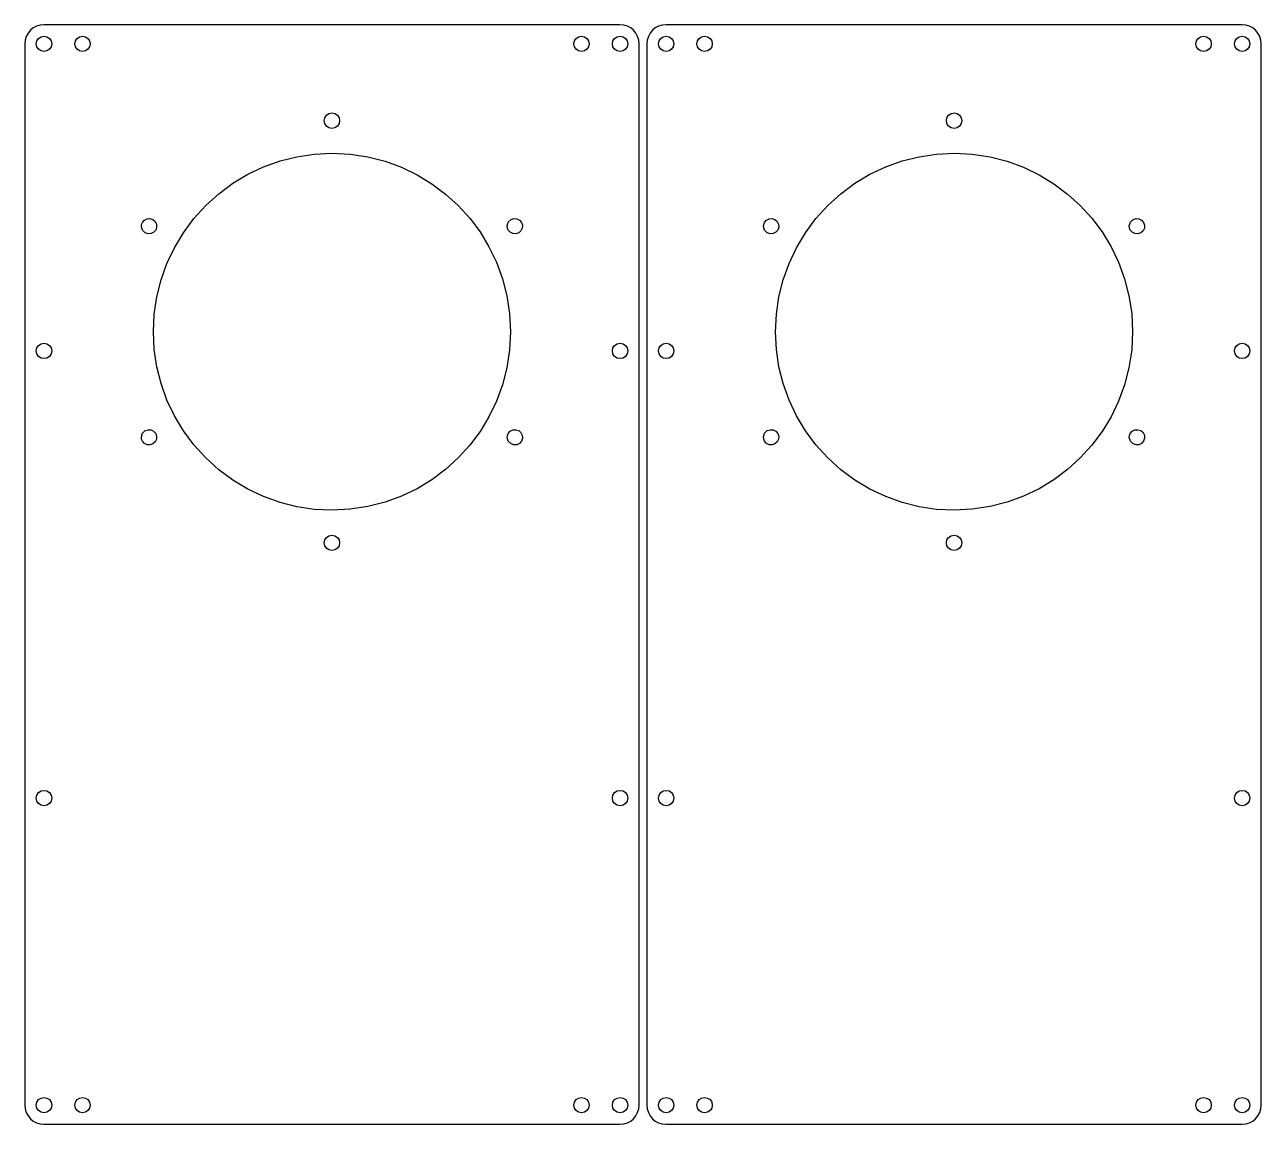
# Model space of a CAD drawing. Extents: x -8 to 800, y 225 to 800.
# Drawn here: x 478 to 800, y 513.5 to 800 of the extents above; entities that cross this region are included whole.
import ezdxf

# ---------------------------------------------------------------- set-up
doc = ezdxf.new("R2010")
doc.units = 0

msp = doc.modelspace()

# ---------------------------------------------------------------- linework, layer by layer
for p, q in [((480.199684, 799.147656), (479.46025, 798.53825)), ((481.049156, 799.607438), (480.199684, 799.147656)), ((481.988863, 799.897813), (481.049156, 799.607438)), ((482.999, 799.999), (481.988863, 799.897813)), ((632.999, 799.999), (482.999, 799.999)), ((634.009137, 799.897813), (632.999, 799.999)), ((634.948844, 799.607438), (634.009137, 799.897813)), ((635.798316, 799.147656), (634.948844, 799.607438)), ((636.53775, 798.53825), (635.798316, 799.147656)), ((642.199684, 799.147656), (641.46025, 798.53825)), ((643.049156, 799.607438), (642.199684, 799.147656)), ((643.988863, 799.897813), (643.049156, 799.607438)), ((644.999, 799.999), (643.988863, 799.897813)), ((794.999, 799.999), (644.999, 799.999)), ((796.009137, 799.897813), (794.999, 799.999)), ((796.948844, 799.607438), (796.009137, 799.897813)), ((797.798316, 799.147656), (796.948844, 799.607438)), ((798.53775, 798.53825), (797.798316, 799.147656)), ((478.10023, 796.010094), (477.999, 795)), ((478.390719, 796.949687), (478.10023, 796.010094)), ((478.85066, 797.799), (478.390719, 796.949687)), ((479.46025, 798.53825), (478.85066, 797.799)), ((481.017, 795), (481.174109, 795.778688)), ((481.174109, 795.778688), (481.602625, 796.4145)), ((481.602625, 796.4145), (482.238328, 796.843312)), ((482.238328, 796.843312), (483.017, 797.001)), ((483.017, 797.001), (483.795672, 796.843734)), ((483.795672, 796.843734), (484.431375, 796.414875)), ((484.431375, 796.414875), (484.859891, 795.778828)), ((484.859891, 795.778828), (485.017, 795)), ((491.053, 795), (491.21025, 795.778688)), ((491.21025, 795.778688), (491.639, 796.4145)), ((491.639, 796.4145), (492.27475, 796.843312)), ((492.27475, 796.843312), (493.053, 797.001)), ((493.053, 797.001), (493.831672, 796.843734)), ((493.831672, 796.843734), (494.467375, 796.414875)), ((494.467375, 796.414875), (494.895891, 795.778828)), ((494.895891, 795.778828), (495.053, 795)), ((620.981, 795.001), (621.137953, 795.779672)), ((621.137953, 795.779672), (621.566125, 796.415375)), ((621.566125, 796.415375), (622.201484, 796.843891)), ((622.201484, 796.843891), (622.98, 797.001)), ((622.98, 797.001), (623.758672, 796.843891)), ((623.758672, 796.843891), (624.394375, 796.415375)), ((624.394375, 796.415375), (624.822891, 795.779672)), ((624.822891, 795.779672), (624.98, 795.001)), ((631.017, 795.001), (631.173953, 795.779672)), ((631.173953, 795.779672), (631.602125, 796.415375)), ((631.602125, 796.415375), (632.237484, 796.843891)), ((632.237484, 796.843891), (633.016, 797.001)), ((633.016, 797.001), (633.794672, 796.843891)), ((633.794672, 796.843891), (634.430375, 796.415375)), ((634.430375, 796.415375), (634.858891, 795.779672)), ((634.858891, 795.779672), (635.016, 795.001)), ((637.14734, 797.799), (636.53775, 798.53825)), ((637.607281, 796.949687), (637.14734, 797.799)), ((637.89777, 796.010094), (637.607281, 796.949687)), ((637.999, 795), (637.89777, 796.010094)), ((640.10023, 796.010094), (639.999, 795)), ((640.390719, 796.949687), (640.10023, 796.010094)), ((640.85066, 797.799), (640.390719, 796.949687)), ((641.46025, 798.53825), (640.85066, 797.799)), ((643.017, 795), (643.174109, 795.778688)), ((643.174109, 795.778688), (643.602625, 796.4145)), ((643.602625, 796.4145), (644.238328, 796.843312)), ((644.238328, 796.843312), (645.017, 797.001)), ((645.017, 797.001), (645.795672, 796.843734)), ((645.795672, 796.843734), (646.431375, 796.414875)), ((646.431375, 796.414875), (646.859891, 795.778828)), ((646.859891, 795.778828), (647.017, 795)), ((653.053, 795), (653.21025, 795.778688)), ((653.21025, 795.778688), (653.639, 796.4145)), ((653.639, 796.4145), (654.27475, 796.843312)), ((654.27475, 796.843312), (655.053, 797.001)), ((655.053, 797.001), (655.831672, 796.843734)), ((655.831672, 796.843734), (656.467375, 796.414875)), ((656.467375, 796.414875), (656.895891, 795.778828)), ((656.895891, 795.778828), (657.053, 795)), ((782.981, 795.001), (783.137953, 795.779672)), ((783.137953, 795.779672), (783.566125, 796.415375)), ((783.566125, 796.415375), (784.201484, 796.843891)), ((784.201484, 796.843891), (784.98, 797.001)), ((784.98, 797.001), (785.758672, 796.843891)), ((785.758672, 796.843891), (786.394375, 796.415375)), ((786.394375, 796.415375), (786.822891, 795.779672)), ((786.822891, 795.779672), (786.98, 795.001)), ((793.017, 795.001), (793.173953, 795.779672)), ((793.173953, 795.779672), (793.602125, 796.415375)), ((793.602125, 796.415375), (794.237484, 796.843891)), ((794.237484, 796.843891), (795.016, 797.001)), ((795.016, 797.001), (795.79425, 796.843891)), ((795.79425, 796.843891), (796.43, 796.415375)), ((796.43, 796.415375), (796.85875, 795.779672)), ((796.85875, 795.779672), (797.016, 795.001)), ((799.14734, 797.799), (798.53775, 798.53825)), ((799.607281, 796.949687), (799.14734, 797.799)), ((799.89777, 796.010094), (799.607281, 796.949687)), ((799.999, 795), (799.89777, 796.010094)), ((477.999, 795), (477.999, 518.5)), ((481.17425, 794.22175), (481.017, 795)), ((481.603, 793.586), (481.17425, 794.22175)), ((482.23875, 793.15725), (481.603, 793.586)), ((483.017, 793), (482.23875, 793.15725)), ((483.79525, 793.15725), (483.017, 793)), ((484.431, 793.586), (483.79525, 793.15725)), ((484.85975, 794.22175), (484.431, 793.586)), ((485.017, 795), (484.85975, 794.22175)), ((491.21025, 794.22175), (491.053, 795)), ((491.639, 793.586), (491.21025, 794.22175)), ((492.27475, 793.15725), (491.639, 793.586)), ((493.053, 793), (492.27475, 793.15725)), ((493.831672, 793.15725), (493.053, 793)), ((494.467375, 793.586), (493.831672, 793.15725)), ((494.895891, 794.22175), (494.467375, 793.586)), ((495.053, 795), (494.895891, 794.22175)), ((621.138094, 794.222328), (620.981, 795.001)), ((621.5665, 793.586625), (621.138094, 794.222328)), ((622.201906, 793.158109), (621.5665, 793.586625)), ((622.98, 793.001), (622.201906, 793.158109)), ((623.758672, 793.15825), (622.98, 793.001)), ((624.394375, 793.587), (623.758672, 793.15825)), ((624.822891, 794.22275), (624.394375, 793.587)), ((624.98, 795.001), (624.822891, 794.22275)), ((631.174094, 794.222328), (631.017, 795.001)), ((631.6025, 793.586625), (631.174094, 794.222328)), ((632.237906, 793.158109), (631.6025, 793.586625)), ((633.016, 793.001), (632.237906, 793.158109)), ((633.79425, 793.15825), (633.016, 793.001)), ((634.43, 793.587), (633.79425, 793.15825)), ((634.85875, 794.22275), (634.43, 793.587)), ((635.016, 795.001), (634.85875, 794.22275)), ((637.999, 518.5), (637.999, 795)), ((639.999, 795), (639.999, 518.5)), ((643.17425, 794.22175), (643.017, 795)), ((643.603, 793.586), (643.17425, 794.22175)), ((644.23875, 793.15725), (643.603, 793.586)), ((645.017, 793), (644.23875, 793.15725)), ((645.79525, 793.15725), (645.017, 793)), ((646.431, 793.586), (645.79525, 793.15725)), ((646.85975, 794.22175), (646.431, 793.586)), ((647.017, 795), (646.85975, 794.22175)), ((653.21025, 794.22175), (653.053, 795)), ((653.639, 793.586), (653.21025, 794.22175)), ((654.27475, 793.15725), (653.639, 793.586)), ((655.053, 793), (654.27475, 793.15725)), ((655.831672, 793.15725), (655.053, 793)), ((656.467375, 793.586), (655.831672, 793.15725)), ((656.895891, 794.22175), (656.467375, 793.586)), ((657.053, 795), (656.895891, 794.22175)), ((783.138094, 794.222328), (782.981, 795.001)), ((783.5665, 793.586625), (783.138094, 794.222328)), ((784.201906, 793.158109), (783.5665, 793.586625)), ((784.98, 793.001), (784.201906, 793.158109)), ((785.758672, 793.15825), (784.98, 793.001)), ((786.394375, 793.587), (785.758672, 793.15825)), ((786.822891, 794.22275), (786.394375, 793.587)), ((786.98, 795.001), (786.822891, 794.22275)), ((793.173953, 794.222328), (793.017, 795.001)), ((793.602125, 793.586625), (793.173953, 794.222328)), ((794.237484, 793.158109), (793.602125, 793.586625)), ((795.016, 793.001), (794.237484, 793.158109)), ((795.79425, 793.15825), (795.016, 793.001)), ((796.43, 793.587), (795.79425, 793.15825)), ((796.85875, 794.22275), (796.43, 793.587)), ((797.016, 795.001), (796.85875, 794.22275)), ((799.999, 518.5), (799.999, 795)), ((556.156109, 775.777672), (556.584625, 776.413375)), ((556.584625, 776.413375), (557.220328, 776.841891)), ((557.220328, 776.841891), (557.999, 776.999)), ((557.999, 776.999), (558.77725, 776.841891)), ((558.77725, 776.841891), (559.413, 776.413375)), ((559.413, 776.413375), (559.84175, 775.777672)), ((718.156109, 775.777672), (718.584625, 776.413375)), ((718.584625, 776.413375), (719.220328, 776.841891)), ((719.220328, 776.841891), (719.999, 776.999)), ((719.999, 776.999), (720.77725, 776.841891)), ((720.77725, 776.841891), (721.413, 776.413375)), ((721.413, 776.413375), (721.84175, 775.777672)), ((555.999, 774.999), (556.156109, 775.777672)), ((556.155687, 774.22075), (555.999, 774.999)), ((556.58425, 773.585), (556.155687, 774.22075)), ((557.220187, 773.15625), (556.58425, 773.585)), ((557.999, 772.999), (557.220187, 773.15625)), ((558.777672, 773.15625), (557.999, 772.999)), ((559.413375, 773.585), (558.777672, 773.15625)), ((559.841891, 774.22075), (559.413375, 773.585)), ((559.84175, 775.777672), (559.999, 774.999)), ((559.999, 774.999), (559.841891, 774.22075)), ((717.999, 774.999), (718.156109, 775.777672)), ((718.155687, 774.22075), (717.999, 774.999)), ((718.58425, 773.585), (718.155687, 774.22075)), ((719.220187, 773.15625), (718.58425, 773.585)), ((719.999, 772.999), (719.220187, 773.15625)), ((720.777672, 773.15625), (719.999, 772.999)), ((721.413375, 773.585), (720.777672, 773.15625)), ((721.841891, 774.22075), (721.413375, 773.585)), ((721.84175, 775.777672), (721.999, 774.999)), ((721.999, 774.999), (721.841891, 774.22075)), ((553.402922, 766.272463), (557.999, 766.5)), ((557.999, 766.5), (562.753315, 766.259923)), ((715.402922, 766.272463), (719.999, 766.5)), ((719.999, 766.5), (724.753315, 766.259923)), ((540.204, 762.960375), (544.474953, 764.490029)), ((544.474953, 764.490029), (548.88475, 765.598266)), ((548.88475, 765.598266), (553.402922, 766.272463)), ((562.753315, 766.259923), (567.370303, 765.555275)), ((567.370303, 765.555275), (571.826588, 764.409431)), ((571.826588, 764.409431), (576.098797, 762.845766)), ((702.204, 762.960375), (706.474953, 764.490029)), ((706.474953, 764.490029), (710.88475, 765.598266)), ((710.88475, 765.598266), (715.402922, 766.272463)), ((724.753315, 766.259923), (729.370303, 765.555275)), ((729.370303, 765.555275), (733.826588, 764.409431)), ((733.826588, 764.409431), (738.098797, 762.845766)), ((532.2005, 758.687297), (536.102359, 761.021924)), ((536.102359, 761.021924), (540.204, 762.960375)), ((576.098797, 762.845766), (580.163554, 760.887653)), ((580.163554, 760.887653), (583.997486, 758.558467)), ((694.2005, 758.687297), (698.102359, 761.021924)), ((698.102359, 761.021924), (702.204, 762.960375)), ((738.098797, 762.845766), (742.163554, 760.887653)), ((742.163554, 760.887653), (745.997486, 758.558467)), ((528.528891, 755.969115), (532.2005, 758.687297)), ((583.997486, 758.558467), (587.577218, 755.881583)), ((690.528891, 755.969115), (694.2005, 758.687297)), ((745.997486, 758.558467), (749.577218, 755.881583)), ((525.118, 752.88), (528.528891, 755.969115)), ((587.577218, 755.881583), (590.879375, 752.880375)), ((687.118, 752.88), (690.528891, 755.969115)), ((749.577218, 755.881583), (752.879375, 752.880375)), ((522.029215, 749.469398), (525.118, 752.88)), ((590.879375, 752.880375), (593.880583, 749.578218)), ((684.029215, 749.469398), (687.118, 752.88)), ((752.879375, 752.880375), (755.880583, 749.578218)), ((508.37, 747.404), (508.423875, 747.970625)), ((508.65975, 746.458375), (508.37, 747.404)), ((508.423875, 747.970625), (508.636, 748.499)), ((508.636, 748.499), (509.161172, 749.094891)), ((509.161172, 749.094891), (509.850125, 749.431375)), ((509.850125, 749.431375), (510.615016, 749.484922)), ((510.615016, 749.484922), (511.368, 749.232)), ((511.368, 749.232), (511.963312, 748.70625)), ((511.963312, 748.70625), (512.2995, 748.017)), ((512.352938, 747.252), (512.1, 746.499)), ((512.2995, 748.017), (512.352938, 747.252)), ((519.311281, 745.797937), (522.029215, 749.469398)), ((593.880583, 749.578218), (596.557467, 745.998486)), ((603.632, 747.595), (603.92175, 748.540625)), ((603.68625, 747.027875), (603.632, 747.595)), ((603.92175, 748.540625), (604.63, 749.232)), ((604.63, 749.232), (605.382422, 749.484922)), ((605.382422, 749.484922), (606.147125, 749.431375)), ((606.147125, 749.431375), (606.836266, 749.094891)), ((606.836266, 749.094891), (607.362, 748.499)), ((607.362, 748.499), (607.614937, 747.746578)), ((607.614937, 747.746578), (607.5615, 746.981875)), ((670.37, 747.404), (670.423875, 747.970625)), ((670.65975, 746.458375), (670.37, 747.404)), ((670.423875, 747.970625), (670.636, 748.499)), ((670.636, 748.499), (671.161172, 749.094891)), ((671.161172, 749.094891), (671.850125, 749.431375)), ((671.850125, 749.431375), (672.615016, 749.484922)), ((672.615016, 749.484922), (673.368, 749.232)), ((673.368, 749.232), (673.963313, 748.70625)), ((673.963313, 748.70625), (674.2995, 748.017)), ((674.352938, 747.252), (674.1, 746.499)), ((674.2995, 748.017), (674.352938, 747.252)), ((681.311281, 745.797937), (684.029215, 749.469398)), ((755.880583, 749.578218), (758.557467, 745.998486)), ((765.632, 747.595), (765.92175, 748.540625)), ((765.68625, 747.027875), (765.632, 747.595)), ((765.92175, 748.540625), (766.63, 749.232)), ((766.63, 749.232), (767.382422, 749.484922)), ((767.382422, 749.484922), (768.147125, 749.431375)), ((768.147125, 749.431375), (768.836266, 749.094891)), ((768.836266, 749.094891), (769.362, 748.499)), ((769.362, 748.499), (769.614937, 747.746578)), ((769.614937, 747.746578), (769.5615, 746.981875)), ((509.368, 745.767), (508.65975, 746.458375)), ((510.120984, 745.514063), (509.368, 745.767)), ((510.885875, 745.5675), (510.120984, 745.514063)), ((511.574828, 745.903687), (510.885875, 745.5675)), ((512.1, 746.499), (511.574828, 745.903687)), ((516.976832, 741.896133), (519.311281, 745.797937)), ((596.557467, 745.998486), (598.886653, 742.164554)), ((603.898, 746.499), (603.68625, 747.027875)), ((604.423172, 745.903687), (603.898, 746.499)), ((605.112125, 745.5675), (604.423172, 745.903687)), ((605.877016, 745.514063), (605.112125, 745.5675)), ((606.63, 745.767), (605.877016, 745.514063)), ((607.225312, 746.292734), (606.63, 745.767)), ((607.5615, 746.981875), (607.225312, 746.292734)), ((671.368, 745.767), (670.65975, 746.458375)), ((672.120984, 745.514063), (671.368, 745.767)), ((672.885875, 745.5675), (672.120984, 745.514063)), ((673.574828, 745.903687), (672.885875, 745.5675)), ((674.1, 746.499), (673.574828, 745.903687)), ((678.976832, 741.896133), (681.311281, 745.797937)), ((758.557467, 745.998486), (760.886653, 742.164554)), ((765.898, 746.499), (765.68625, 747.027875)), ((766.423172, 745.903687), (765.898, 746.499)), ((767.112125, 745.5675), (766.423172, 745.903687)), ((767.877016, 745.514063), (767.112125, 745.5675)), ((768.63, 745.767), (767.877016, 745.514063)), ((769.225312, 746.292734), (768.63, 745.767)), ((769.5615, 746.981875), (769.225312, 746.292734)), ((515.0385, 737.7945), (516.976832, 741.896133)), ((598.886653, 742.164554), (600.844766, 738.099797)), ((677.0385, 737.7945), (678.976832, 741.896133)), ((760.886653, 742.164554), (762.844766, 738.099797)), ((513.508918, 733.523555), (515.0385, 737.7945)), ((600.844766, 738.099797), (602.408431, 733.827588)), ((675.508918, 733.523555), (677.0385, 737.7945)), ((762.844766, 738.099797), (764.408431, 733.827588)), ((512.400719, 729.113812), (513.508918, 733.523555)), ((602.408431, 733.827588), (603.554275, 729.371303)), ((674.400719, 729.113812), (675.508918, 733.523555)), ((764.408431, 733.827588), (765.554275, 729.371303)), ((511.726535, 724.595789), (512.400719, 729.113812)), ((603.554275, 729.371303), (604.258923, 724.754315)), ((673.726535, 724.595789), (674.400719, 729.113812)), ((765.554275, 729.371303), (766.258923, 724.754315)), ((511.499, 720), (511.726535, 724.595789)), ((604.258923, 724.754315), (604.499, 720)), ((673.499, 720), (673.726535, 724.595789)), ((766.258923, 724.754315), (766.499, 720)), ((511.726535, 715.403922), (511.499, 720)), ((604.499, 720), (604.258923, 715.245685)), ((673.726535, 715.403922), (673.499, 720)), ((766.499, 720), (766.258923, 715.245685)), ((481.017, 715.001), (481.174109, 715.779109)), ((481.17425, 714.222328), (481.017, 715.001)), ((481.174109, 715.779109), (481.602625, 716.414625)), ((481.602625, 716.414625), (482.238328, 716.843328)), ((482.238328, 716.843328), (483.017, 717.001)), ((483.017, 717.001), (483.795672, 716.84375)), ((483.795672, 716.84375), (484.431375, 716.415)), ((484.431375, 716.415), (484.859891, 715.77925)), ((485.017, 715.001), (484.85975, 714.222328)), ((484.859891, 715.77925), (485.017, 715.001)), ((512.400719, 710.88575), (511.726535, 715.403922)), ((604.258923, 715.245685), (603.554275, 710.628697)), ((631.017, 715.001), (631.173953, 715.779672)), ((631.174094, 714.222484), (631.017, 715.001)), ((631.173953, 715.779672), (631.602125, 716.415375)), ((631.602125, 716.415375), (632.237484, 716.843891)), ((632.237484, 716.843891), (633.016, 717.001)), ((633.016, 717.001), (633.794672, 716.84375)), ((633.794672, 716.84375), (634.430375, 716.415)), ((634.430375, 716.415), (634.858891, 715.77925)), ((635.016, 715.001), (634.85875, 714.222906)), ((634.858891, 715.77925), (635.016, 715.001)), ((643.017, 715.001), (643.174109, 715.779109)), ((643.17425, 714.222328), (643.017, 715.001)), ((643.174109, 715.779109), (643.602625, 716.414625)), ((643.602625, 716.414625), (644.238328, 716.843328)), ((644.238328, 716.843328), (645.017, 717.001)), ((645.017, 717.001), (645.795672, 716.84375)), ((645.795672, 716.84375), (646.431375, 716.415)), ((646.431375, 716.415), (646.859891, 715.77925)), ((647.017, 715.001), (646.85975, 714.222328)), ((646.859891, 715.77925), (647.017, 715.001)), ((674.400719, 710.88575), (673.726535, 715.403922)), ((766.258923, 715.245685), (765.554275, 710.628697)), ((793.017, 715.001), (793.173953, 715.779672)), ((793.173953, 714.222484), (793.017, 715.001)), ((793.173953, 715.779672), (793.602125, 716.415375)), ((793.602125, 716.415375), (794.237484, 716.843891)), ((794.237484, 716.843891), (795.016, 717.001)), ((795.016, 717.001), (795.79425, 716.84375)), ((795.79425, 716.84375), (796.43, 716.415)), ((796.43, 716.415), (796.85875, 715.77925)), ((796.85875, 715.77925), (797.016, 715.001)), ((797.016, 715.001), (796.85875, 714.222906)), ((481.603, 713.586625), (481.17425, 714.222328)), ((482.23875, 713.158109), (481.603, 713.586625)), ((483.017, 713.001), (482.23875, 713.158109)), ((483.79525, 713.158109), (483.017, 713.001)), ((484.431, 713.586625), (483.79525, 713.158109)), ((484.85975, 714.222328), (484.431, 713.586625)), ((631.6025, 713.587125), (631.174094, 714.222484)), ((632.237906, 713.158953), (631.6025, 713.587125)), ((633.016, 713.002), (632.237906, 713.158953)), ((633.79425, 713.159094), (633.016, 713.002)), ((634.43, 713.5875), (633.79425, 713.159094)), ((634.85875, 714.222906), (634.43, 713.5875)), ((643.603, 713.586625), (643.17425, 714.222328)), ((644.23875, 713.158109), (643.603, 713.586625)), ((645.017, 713.001), (644.23875, 713.158109)), ((645.79525, 713.158109), (645.017, 713.001)), ((646.431, 713.586625), (645.79525, 713.158109)), ((646.85975, 714.222328), (646.431, 713.586625)), ((793.602125, 713.587125), (793.173953, 714.222484)), ((794.237484, 713.158953), (793.602125, 713.587125)), ((795.016, 713.002), (794.237484, 713.158953)), ((795.79425, 713.159094), (795.016, 713.002)), ((796.43, 713.5875), (795.79425, 713.159094)), ((796.85875, 714.222906), (796.43, 713.5875)), ((513.508918, 706.475953), (512.400719, 710.88575)), ((603.554275, 710.628697), (602.408431, 706.172412)), ((675.508918, 706.475953), (674.400719, 710.88575)), ((765.554275, 710.628697), (764.408431, 706.172412)), ((515.0385, 702.205), (513.508918, 706.475953)), ((602.408431, 706.172412), (600.844766, 701.900203)), ((677.0385, 702.205), (675.508918, 706.475953)), ((764.408431, 706.172412), (762.844766, 701.900203)), ((516.976832, 698.103359), (515.0385, 702.205)), ((678.976832, 698.103359), (677.0385, 702.205)), ((600.844766, 701.900203), (598.886653, 697.835446)), ((762.844766, 701.900203), (760.886653, 697.835446)), ((519.311281, 694.2015), (516.976832, 698.103359)), ((598.886653, 697.835446), (596.557467, 694.001514)), ((681.311281, 694.2015), (678.976832, 698.103359)), ((760.886653, 697.835446), (758.557467, 694.001514)), ((508.37, 692.595), (508.659625, 693.540625)), ((508.42425, 692.028375), (508.37, 692.595)), ((508.659625, 693.540625), (509.367, 694.232)), ((509.367, 694.232), (510.119984, 694.485078)), ((510.119984, 694.485078), (510.884875, 694.431875)), ((510.884875, 694.431875), (511.573828, 694.095734)), ((511.573828, 694.095734), (512.099, 693.5)), ((512.099, 693.5), (512.352516, 692.747016)), ((512.352516, 692.747016), (512.299375, 691.982125)), ((522.029215, 690.529891), (519.311281, 694.2015)), ((596.557467, 694.001514), (593.880583, 690.421782)), ((603.632, 692.404), (603.68625, 692.971125)), ((603.922125, 691.4585), (603.632, 692.404)), ((603.68625, 692.971125), (603.898, 693.5)), ((603.898, 693.5), (604.423313, 694.095313)), ((604.423313, 694.095313), (605.1125, 694.4315)), ((605.1125, 694.4315), (605.877438, 694.484938)), ((605.877438, 694.484938), (606.63, 694.232)), ((606.63, 694.232), (607.225312, 693.706266)), ((607.225312, 693.706266), (607.5615, 693.017125)), ((607.5615, 693.017125), (607.614937, 692.252422)), ((670.37, 692.595), (670.659625, 693.540625)), ((670.42425, 692.028375), (670.37, 692.595)), ((670.659625, 693.540625), (671.367, 694.232)), ((671.367, 694.232), (672.119984, 694.485078)), ((672.119984, 694.485078), (672.884875, 694.431875)), ((672.884875, 694.431875), (673.573828, 694.095734)), ((673.573828, 694.095734), (674.099, 693.5)), ((674.099, 693.5), (674.352516, 692.747016)), ((674.352516, 692.747016), (674.299375, 691.982125)), ((684.029215, 690.529891), (681.311281, 694.2015)), ((758.557467, 694.001514), (755.880583, 690.421782)), ((765.632, 692.404), (765.68625, 692.971125)), ((765.922125, 691.4585), (765.632, 692.404)), ((765.68625, 692.971125), (765.898, 693.5)), ((765.898, 693.5), (766.423313, 694.095313)), ((766.423313, 694.095313), (767.1125, 694.4315)), ((767.1125, 694.4315), (767.877438, 694.484938)), ((767.877438, 694.484938), (768.63, 694.232)), ((768.63, 694.232), (769.225312, 693.706266)), ((769.225312, 693.706266), (769.5615, 693.017125)), ((769.5615, 693.017125), (769.614937, 692.252422)), ((508.636, 691.5), (508.42425, 692.028375)), ((509.161172, 690.904125), (508.636, 691.5)), ((509.850125, 690.56775), (509.161172, 690.904125)), ((510.615016, 690.5145), (509.850125, 690.56775)), ((511.368, 690.768), (510.615016, 690.5145)), ((511.963297, 691.293172), (511.368, 690.768)), ((512.299375, 691.982125), (511.963297, 691.293172)), ((525.118, 687.119), (522.029215, 690.529891)), ((593.880583, 690.421782), (590.879375, 687.119625)), ((604.63, 690.768), (603.922125, 691.4585)), ((605.382422, 690.5145), (604.63, 690.768)), ((606.147125, 690.56775), (605.382422, 690.5145)), ((606.836266, 690.904125), (606.147125, 690.56775)), ((607.362, 691.5), (606.836266, 690.904125)), ((607.614937, 692.252422), (607.362, 691.5)), ((670.636, 691.5), (670.42425, 692.028375)), ((671.161172, 690.904125), (670.636, 691.5)), ((671.850125, 690.56775), (671.161172, 690.904125)), ((672.615016, 690.5145), (671.850125, 690.56775)), ((673.368, 690.768), (672.615016, 690.5145)), ((673.963297, 691.293172), (673.368, 690.768)), ((674.299375, 691.982125), (673.963297, 691.293172)), ((687.118, 687.119), (684.029215, 690.529891)), ((755.880583, 690.421782), (752.879375, 687.119625)), ((766.63, 690.768), (765.922125, 691.4585)), ((767.382422, 690.5145), (766.63, 690.768)), ((768.147125, 690.56775), (767.382422, 690.5145)), ((768.836266, 690.904125), (768.147125, 690.56775)), ((769.362, 691.5), (768.836266, 690.904125)), ((769.614937, 692.252422), (769.362, 691.5)), ((528.528891, 684.030215), (525.118, 687.119)), ((590.879375, 687.119625), (587.577218, 684.118417)), ((690.528891, 684.030215), (687.118, 687.119)), ((752.879375, 687.119625), (749.577218, 684.118417)), ((532.2005, 681.312281), (528.528891, 684.030215)), ((587.577218, 684.118417), (583.997486, 681.441533)), ((694.2005, 681.312281), (690.528891, 684.030215)), ((749.577218, 684.118417), (745.997486, 681.441533)), ((536.102359, 678.977832), (532.2005, 681.312281)), ((583.997486, 681.441533), (580.163554, 679.112347)), ((698.102359, 678.977832), (694.2005, 681.312281)), ((745.997486, 681.441533), (742.163554, 679.112347)), ((540.204, 677.0395), (536.102359, 678.977832)), ((544.474953, 675.509918), (540.204, 677.0395)), ((576.098797, 677.154234), (571.826588, 675.590569)), ((580.163554, 679.112347), (576.098797, 677.154234)), ((702.204, 677.0395), (698.102359, 678.977832)), ((706.474953, 675.509918), (702.204, 677.0395)), ((738.098797, 677.154234), (733.826588, 675.590569)), ((742.163554, 679.112347), (738.098797, 677.154234)), ((548.88475, 674.401719), (544.474953, 675.509918)), ((553.402922, 673.727535), (548.88475, 674.401719)), ((557.999, 673.5), (553.402922, 673.727535)), ((562.753315, 673.740077), (557.999, 673.5)), ((567.370303, 674.444725), (562.753315, 673.740077)), ((571.826588, 675.590569), (567.370303, 674.444725)), ((710.88475, 674.401719), (706.474953, 675.509918)), ((715.402922, 673.727535), (710.88475, 674.401719)), ((719.999, 673.5), (715.402922, 673.727535)), ((724.753315, 673.740077), (719.999, 673.5)), ((729.370303, 674.444725), (724.753315, 673.740077)), ((733.826588, 675.590569), (729.370303, 674.444725)), ((556.584625, 666.414), (557.220328, 666.84275)), ((557.220328, 666.84275), (557.999, 667)), ((557.999, 667), (558.777672, 666.84275)), ((558.777672, 666.84275), (559.413375, 666.414)), ((718.584625, 666.414), (719.220328, 666.84275)), ((719.220328, 666.84275), (719.999, 667)), ((719.999, 667), (720.777672, 666.84275)), ((720.777672, 666.84275), (721.413375, 666.414)), ((555.999, 665), (556.156109, 665.77825)), ((556.156109, 664.221328), (555.999, 665)), ((556.156109, 665.77825), (556.584625, 666.414)), ((556.584625, 663.585625), (556.156109, 664.221328)), ((557.220328, 663.157109), (556.584625, 663.585625)), ((559.413, 663.585625), (558.77725, 663.157109)), ((559.84175, 664.221328), (559.413, 663.585625)), ((559.413375, 666.414), (559.841891, 665.77825)), ((559.999, 665), (559.84175, 664.221328)), ((559.841891, 665.77825), (559.999, 665)), ((717.999, 665), (718.156109, 665.77825)), ((718.156109, 664.221328), (717.999, 665)), ((718.156109, 665.77825), (718.584625, 666.414)), ((718.584625, 663.585625), (718.156109, 664.221328)), ((719.220328, 663.157109), (718.584625, 663.585625)), ((721.413, 663.585625), (720.77725, 663.157109)), ((721.84175, 664.221328), (721.413, 663.585625)), ((721.413375, 666.414), (721.841891, 665.77825)), ((721.999, 665), (721.84175, 664.221328)), ((721.841891, 665.77825), (721.999, 665)), ((557.999, 663), (557.220328, 663.157109)), ((558.77725, 663.157109), (557.999, 663)), ((719.999, 663), (719.220328, 663.157109)), ((720.77725, 663.157109), (719.999, 663)), ((481.017, 598.501), (481.174109, 599.27925)), ((481.174109, 599.27925), (481.602625, 599.915)), ((481.602625, 599.915), (482.238328, 600.34375)), ((482.238328, 600.34375), (483.017, 600.501)), ((483.017, 600.501), (483.795672, 600.34375)), ((483.795672, 600.34375), (484.431375, 599.915)), ((484.431375, 599.915), (484.859891, 599.27925)), ((484.859891, 599.27925), (485.017, 598.501)), ((631.017, 598.501), (631.173953, 599.279813)), ((631.173953, 599.279813), (631.602125, 599.91575)), ((631.602125, 599.91575), (632.237484, 600.344313)), ((632.237484, 600.344313), (633.016, 600.501)), ((633.016, 600.501), (633.794672, 600.343891)), ((633.794672, 600.343891), (634.430375, 599.915375)), ((634.430375, 599.915375), (634.858891, 599.279672)), ((634.858891, 599.279672), (635.016, 598.501)), ((643.017, 598.501), (643.174109, 599.27925)), ((643.174109, 599.27925), (643.602625, 599.915)), ((643.602625, 599.915), (644.238328, 600.34375)), ((644.238328, 600.34375), (645.017, 600.501)), ((645.017, 600.501), (645.795672, 600.34375)), ((645.795672, 600.34375), (646.431375, 599.915)), ((646.431375, 599.915), (646.859891, 599.27925)), ((646.859891, 599.27925), (647.017, 598.501)), ((793.017, 598.501), (793.173953, 599.279813)), ((793.173953, 599.279813), (793.602125, 599.91575)), ((793.602125, 599.91575), (794.237484, 600.344313)), ((794.237484, 600.344313), (795.016, 600.501)), ((795.016, 600.501), (795.79425, 600.343891)), ((795.79425, 600.343891), (796.43, 599.915375)), ((796.43, 599.915375), (796.85875, 599.279672)), ((796.85875, 599.279672), (797.016, 598.501)), ((481.17425, 597.722172), (481.017, 598.501)), ((481.603, 597.086125), (481.17425, 597.722172)), ((482.23875, 596.657266), (481.603, 597.086125)), ((483.017, 596.5), (482.23875, 596.657266)), ((483.79525, 596.657266), (483.017, 596.5)), ((484.431, 597.086125), (483.79525, 596.657266)), ((484.85975, 597.722172), (484.431, 597.086125)), ((485.017, 598.501), (484.85975, 597.722172)), ((631.174094, 597.722328), (631.017, 598.501)), ((631.6025, 597.086625), (631.174094, 597.722328)), ((632.237906, 596.658109), (631.6025, 597.086625)), ((633.016, 596.501), (632.237906, 596.658109)), ((633.79425, 596.65825), (633.016, 596.501)), ((634.43, 597.087), (633.79425, 596.65825)), ((634.85875, 597.72275), (634.43, 597.087)), ((635.016, 598.501), (634.85875, 597.72275)), ((643.17425, 597.722172), (643.017, 598.501)), ((643.603, 597.086125), (643.17425, 597.722172)), ((644.23875, 596.657266), (643.603, 597.086125)), ((645.017, 596.5), (644.23875, 596.657266)), ((645.79525, 596.657266), (645.017, 596.5)), ((646.431, 597.086125), (645.79525, 596.657266)), ((646.85975, 597.722172), (646.431, 597.086125)), ((647.017, 598.501), (646.85975, 597.722172)), ((793.173953, 597.722328), (793.017, 598.501)), ((793.602125, 597.086625), (793.173953, 597.722328)), ((794.237484, 596.658109), (793.602125, 597.086625)), ((795.016, 596.501), (794.237484, 596.658109)), ((795.79425, 596.65825), (795.016, 596.501)), ((796.43, 597.087), (795.79425, 596.65825)), ((796.85875, 597.72275), (796.43, 597.087)), ((797.016, 598.501), (796.85875, 597.72275)), ((477.999, 518.5), (478.10023, 517.489863)), ((481.017, 518.5), (481.174109, 519.278688)), ((481.17425, 517.721906), (481.017, 518.5)), ((481.174109, 519.278688), (481.602625, 519.9145)), ((481.602625, 519.9145), (482.238328, 520.343312)), ((482.238328, 520.343312), (483.017, 520.501)), ((483.017, 520.501), (483.795672, 520.343734)), ((483.795672, 520.343734), (484.431375, 519.914875)), ((484.431375, 519.914875), (484.859891, 519.278828)), ((485.017, 518.5), (484.85975, 517.721484)), ((484.859891, 519.278828), (485.017, 518.5)), ((491.053, 518.5), (491.21025, 519.278688)), ((491.21025, 517.721906), (491.053, 518.5)), ((491.21025, 519.278688), (491.639, 519.9145)), ((491.639, 519.9145), (492.27475, 520.343312)), ((492.27475, 520.343312), (493.053, 520.501)), ((493.053, 520.501), (493.831672, 520.343734)), ((493.831672, 520.343734), (494.467375, 519.914875)), ((494.467375, 519.914875), (494.895891, 519.278828)), ((494.895891, 519.278828), (495.053, 518.5)), ((495.053, 518.5), (494.895891, 517.721484)), ((620.981, 518.501), (621.137953, 519.27925)), ((621.138094, 517.722328), (620.981, 518.501)), ((621.137953, 519.27925), (621.566125, 519.915)), ((621.566125, 519.915), (622.201484, 520.34375)), ((622.201484, 520.34375), (622.98, 520.501)), ((622.98, 520.501), (623.758672, 520.34375)), ((623.758672, 520.34375), (624.394375, 519.915)), ((624.394375, 519.915), (624.822891, 519.27925)), ((624.822891, 519.27925), (624.98, 518.501)), ((624.98, 518.501), (624.822891, 517.722328)), ((631.017, 518.501), (631.173953, 519.27925)), ((631.174094, 517.722328), (631.017, 518.501)), ((631.173953, 519.27925), (631.602125, 519.915)), ((631.602125, 519.915), (632.237484, 520.34375)), ((632.237484, 520.34375), (633.016, 520.501)), ((633.016, 520.501), (633.794672, 520.34375)), ((633.794672, 520.34375), (634.430375, 519.915)), ((634.430375, 519.915), (634.858891, 519.27925)), ((635.016, 518.501), (634.85875, 517.722328)), ((634.858891, 519.27925), (635.016, 518.501)), ((637.89777, 517.489863), (637.999, 518.5)), ((639.999, 518.5), (640.10023, 517.489863)), ((643.017, 518.5), (643.174109, 519.278688)), ((643.17425, 517.721906), (643.017, 518.5)), ((643.174109, 519.278688), (643.602625, 519.9145)), ((643.602625, 519.9145), (644.238328, 520.343312)), ((644.238328, 520.343312), (645.017, 520.501)), ((645.017, 520.501), (645.795672, 520.343734)), ((645.795672, 520.343734), (646.431375, 519.914875)), ((646.431375, 519.914875), (646.859891, 519.278828)), ((647.017, 518.5), (646.85975, 517.721484)), ((646.859891, 519.278828), (647.017, 518.5)), ((653.053, 518.5), (653.21025, 519.278688)), ((653.21025, 517.721906), (653.053, 518.5)), ((653.21025, 519.278688), (653.639, 519.9145)), ((653.639, 519.9145), (654.27475, 520.343312)), ((654.27475, 520.343312), (655.053, 520.501)), ((655.053, 520.501), (655.831672, 520.343734)), ((655.831672, 520.343734), (656.467375, 519.914875)), ((656.467375, 519.914875), (656.895891, 519.278828)), ((656.895891, 519.278828), (657.053, 518.5)), ((657.053, 518.5), (656.895891, 517.721484)), ((782.981, 518.501), (783.137953, 519.27925)), ((783.138094, 517.722328), (782.981, 518.501)), ((783.137953, 519.27925), (783.566125, 519.915)), ((783.566125, 519.915), (784.201484, 520.34375)), ((784.201484, 520.34375), (784.98, 520.501)), ((784.98, 520.501), (785.758672, 520.34375)), ((785.758672, 520.34375), (786.394375, 519.915)), ((786.394375, 519.915), (786.822891, 519.27925)), ((786.822891, 519.27925), (786.98, 518.501)), ((786.98, 518.501), (786.822891, 517.722328)), ((793.017, 518.501), (793.173953, 519.27925)), ((793.173953, 517.722328), (793.017, 518.501)), ((793.173953, 519.27925), (793.602125, 519.915)), ((793.602125, 519.915), (794.237484, 520.34375)), ((794.237484, 520.34375), (795.016, 520.501)), ((795.016, 520.501), (795.79425, 520.34375)), ((795.79425, 520.34375), (796.43, 519.915)), ((796.43, 519.915), (796.85875, 519.27925)), ((796.85875, 519.27925), (797.016, 518.501)), ((797.016, 518.501), (796.85875, 517.722328)), ((799.89777, 517.489863), (799.999, 518.5)), ((478.10023, 517.489863), (478.390719, 516.550156)), ((478.390719, 516.550156), (478.85066, 515.700684)), ((478.85066, 515.700684), (479.46025, 514.96125)), ((481.603, 517.0865), (481.17425, 517.721906)), ((482.23875, 516.658094), (481.603, 517.0865)), ((483.017, 516.501), (482.23875, 516.658094)), ((483.79525, 516.657953), (483.017, 516.501)), ((484.431, 517.086125), (483.79525, 516.657953)), ((484.85975, 517.721484), (484.431, 517.086125)), ((491.639, 517.0865), (491.21025, 517.721906)), ((492.27475, 516.658094), (491.639, 517.0865)), ((493.053, 516.501), (492.27475, 516.658094)), ((493.831672, 516.657953), (493.053, 516.501)), ((494.467375, 517.086125), (493.831672, 516.657953)), ((494.895891, 517.721484), (494.467375, 517.086125)), ((621.5665, 517.086625), (621.138094, 517.722328)), ((622.201906, 516.658109), (621.5665, 517.086625)), ((622.98, 516.501), (622.201906, 516.658109)), ((623.758672, 516.658109), (622.98, 516.501)), ((624.394375, 517.086625), (623.758672, 516.658109)), ((624.822891, 517.722328), (624.394375, 517.086625)), ((631.6025, 517.086625), (631.174094, 517.722328)), ((632.237906, 516.658109), (631.6025, 517.086625)), ((633.016, 516.501), (632.237906, 516.658109)), ((633.79425, 516.658109), (633.016, 516.501)), ((634.43, 517.086625), (633.79425, 516.658109)), ((634.85875, 517.722328), (634.43, 517.086625)), ((636.53775, 514.96125), (637.14734, 515.700684)), ((637.14734, 515.700684), (637.607281, 516.550156)), ((637.607281, 516.550156), (637.89777, 517.489863)), ((640.10023, 517.489863), (640.390719, 516.550156)), ((640.390719, 516.550156), (640.85066, 515.700684)), ((640.85066, 515.700684), (641.46025, 514.96125)), ((643.603, 517.0865), (643.17425, 517.721906)), ((644.23875, 516.658094), (643.603, 517.0865)), ((645.017, 516.501), (644.23875, 516.658094)), ((645.79525, 516.657953), (645.017, 516.501)), ((646.431, 517.086125), (645.79525, 516.657953)), ((646.85975, 517.721484), (646.431, 517.086125)), ((653.639, 517.0865), (653.21025, 517.721906)), ((654.27475, 516.658094), (653.639, 517.0865)), ((655.053, 516.501), (654.27475, 516.658094)), ((655.831672, 516.657953), (655.053, 516.501)), ((656.467375, 517.086125), (655.831672, 516.657953)), ((656.895891, 517.721484), (656.467375, 517.086125)), ((783.5665, 517.086625), (783.138094, 517.722328)), ((784.201906, 516.658109), (783.5665, 517.086625)), ((784.98, 516.501), (784.201906, 516.658109)), ((785.758672, 516.658109), (784.98, 516.501)), ((786.394375, 517.086625), (785.758672, 516.658109)), ((786.822891, 517.722328), (786.394375, 517.086625)), ((793.602125, 517.086625), (793.173953, 517.722328)), ((794.237484, 516.658109), (793.602125, 517.086625)), ((795.016, 516.501), (794.237484, 516.658109)), ((795.79425, 516.658109), (795.016, 516.501)), ((796.43, 517.086625), (795.79425, 516.658109)), ((796.85875, 517.722328), (796.43, 517.086625)), ((798.53775, 514.96125), (799.14734, 515.700684)), ((799.14734, 515.700684), (799.607281, 516.550156)), ((799.607281, 516.550156), (799.89777, 517.489863)), ((479.46025, 514.96125), (480.199684, 514.35166)), ((480.199684, 514.35166), (481.049156, 513.891719)), ((481.049156, 513.891719), (481.988863, 513.60123)), ((481.988863, 513.60123), (482.999, 513.5)), ((482.999, 513.5), (632.999, 513.5)), ((632.999, 513.5), (634.009137, 513.60123)), ((634.009137, 513.60123), (634.948844, 513.891719)), ((634.948844, 513.891719), (635.798316, 514.35166)), ((635.798316, 514.35166), (636.53775, 514.96125)), ((641.46025, 514.96125), (642.199684, 514.35166)), ((642.199684, 514.35166), (643.049156, 513.891719)), ((643.049156, 513.891719), (643.988863, 513.60123)), ((643.988863, 513.60123), (644.999, 513.5)), ((644.999, 513.5), (794.999, 513.5)), ((794.999, 513.5), (796.009137, 513.60123)), ((796.009137, 513.60123), (796.948844, 513.891719)), ((796.948844, 513.891719), (797.798316, 514.35166)), ((797.798316, 514.35166), (798.53775, 514.96125))]:
    msp.add_line(p, q)

doc.saveas('drawing.dxf')
